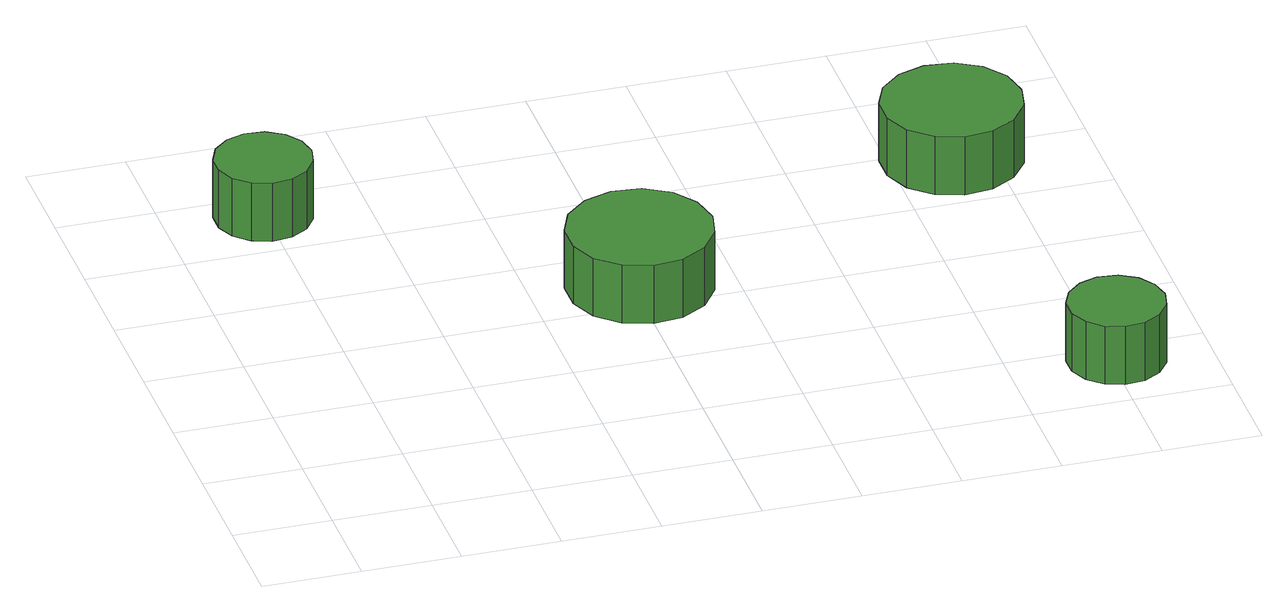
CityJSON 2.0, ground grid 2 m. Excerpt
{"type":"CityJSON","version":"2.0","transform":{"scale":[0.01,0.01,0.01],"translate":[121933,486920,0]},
"CityObjects":{
"tree1":{"type":"SolitaryVegetationObject","attributes":{"function":"something"},"geometry":[{"type":"MultiSurface","lod":"1","boundaries":[[[0,1,2,3,4,5,6,7,8,9,10,11,12,13,14]],[[15,16,17,18,19,20,21,22,23,24,25,26,27,28,29]],[[0,29,28,1]],[[1,28,27,2]],[[2,27,26,3]],[[3,26,25,4]],[[4,25,24,5]],[[5,24,23,6]],[[6,23,22,7]],[[7,22,21,8]],[[8,21,20,9]],[[9,20,19,10]],[[10,19,18,11]],[[11,18,17,12]],[[12,17,16,13]],[[13,16,15,14]],[[14,15,29,0]]]}]},
"tree2":{"type":"SolitaryVegetationObject","attributes":{"function":"something"},"geometry":[{"type":"MultiSurface","lod":"1","boundaries":[[[30,31,32,33,34,35,36,37,38,39,40,41,42,43,44]],[[45,46,47,48,49,50,51,52,53,54,55,56,57,58,59]],[[30,59,58,31]],[[31,58,57,32]],[[32,57,56,33]],[[33,56,55,34]],[[34,55,54,35]],[[35,54,53,36]],[[36,53,52,37]],[[37,52,51,38]],[[38,51,50,39]],[[39,50,49,40]],[[40,49,48,41]],[[41,48,47,42]],[[42,47,46,43]],[[43,46,45,44]],[[44,45,59,30]]]}]},
"tree3":{"type":"SolitaryVegetationObject","attributes":{"function":"something"},"geometry":[{"type":"MultiSurface","lod":"1","boundaries":[[[60,61,62,63,64,65,66,67,68,69,70,71,72,73,74]],[[75,76,77,78,79,80,81,82,83,84,85,86,87,88,89]],[[60,89,88,61]],[[61,88,87,62]],[[62,87,86,63]],[[63,86,85,64]],[[64,85,84,65]],[[65,84,83,66]],[[66,83,82,67]],[[67,82,81,68]],[[68,81,80,69]],[[69,80,79,70]],[[70,79,78,71]],[[71,78,77,72]],[[72,77,76,73]],[[73,76,75,74]],[[74,75,89,60]]]}]},
"tree4":{"type":"SolitaryVegetationObject","attributes":{"function":"something"},"geometry":[{"type":"MultiSurface","lod":"1","boundaries":[[[90,91,92,93,94,95,96,97,98,99,100,101,102,103,104]],[[105,106,107,108,109,110,111,112,113,114,115,116,117,118,119]],[[90,119,118,91]],[[91,118,117,92]],[[92,117,116,93]],[[93,116,115,94]],[[94,115,114,95]],[[95,114,113,96]],[[96,113,112,97]],[[97,112,111,98]],[[98,111,110,99]],[[99,110,109,100]],[[100,109,108,101]],[[101,108,107,102]],[[102,107,106,103]],[[103,106,105,104]],[[104,105,119,90]]]}]}
},
"vertices":[
[286,1108,233],[277,1148,233],[254,1180,233],[219,1201,233],[178,1205,233],[140,1192,233],[110,1165,233],[94,1128,233],[94,1088,233],[110,1051,233],[140,1024,233],[178,1011,233],[219,1016,233],[254,1036,233],[277,1069,233],[277,1069,104],[254,1036,104],[219,1016,104],[178,1011,104],[140,1024,104],[110,1051,104],[94,1088,104],[94,1128,104],[110,1165,104],[140,1192,104],[178,1205,104],[219,1201,104],[254,1180,104],[277,1148,104],[286,1108,104],
[958,670,223],[945,729,223],[910,778,223],[857,809,223],[797,815,223],[739,796,223],[694,756,223],[670,700,223],[670,640,223],[694,584,223],[739,544,223],[797,525,223],[857,531,223],[910,562,223],[945,611,223],[945,611,94],[910,562,94],[857,531,94],[797,525,94],[739,544,94],[694,584,94],[670,640,94],[670,700,94],[694,756,94],[739,796,94],[797,815,94],[857,809,94],[910,778,94],[945,729,94],[958,670,94],
[1710,153,219],[1701,192,219],[1678,225,219],[1643,245,219],[1602,250,219],[1564,237,219],[1534,210,219],[1517,173,219],[1517,133,219],[1534,96,219],[1564,69,219],[1602,56,219],[1643,60,219],[1678,81,219],[1701,113,219],[1701,113,90],[1678,81,90],[1643,60,90],[1602,56,90],[1564,69,90],[1534,96,90],[1517,133,90],[1517,173,90],[1534,210,90],[1564,237,90],[1602,250,90],[1643,245,90],[1678,225,90],[1701,192,90],[1710,153,90],
[1663,966,218],[1651,1023,218],[1616,1070,218],[1566,1099,218],[1508,1105,218],[1453,1087,218],[1409,1048,218],[1386,995,218],[1386,937,218],[1409,883,218],[1453,844,218],[1508,826,218],[1566,833,218],[1616,862,218],[1651,909,218],[1651,909,89],[1616,862,89],[1566,833,89],[1508,826,89],[1453,844,89],[1409,883,89],[1386,937,89],[1386,995,89],[1409,1048,89],[1453,1087,89],[1508,1105,89],[1566,1099,89],[1616,1070,89],[1651,1023,89],[1663,966,89]
]}
